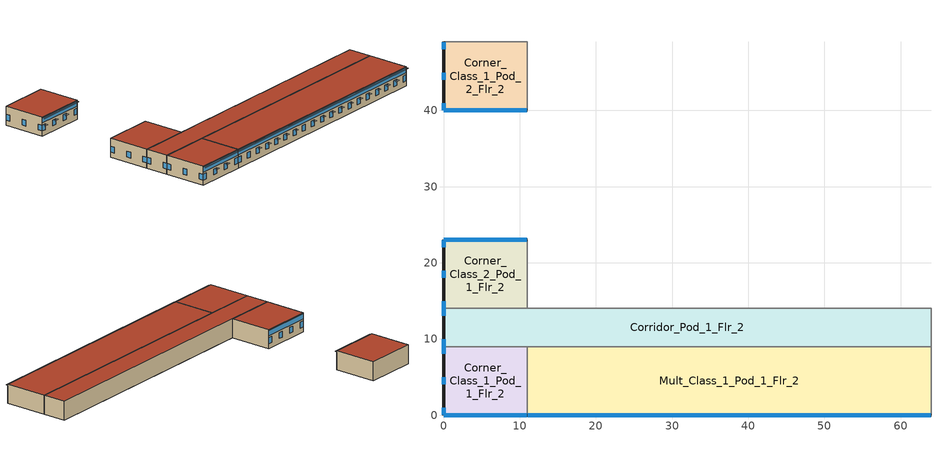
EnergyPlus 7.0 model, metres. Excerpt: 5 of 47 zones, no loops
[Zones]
Corner_Class_1_Pod_1_Flr_2
 floor to Corner_Class_1_Pod_1_Flr_1 (INT-FLOOR-TOPSIDE): 0,9 11,9 11,0 0,0 z4
 wall outside (Mass_R-13.3 ci_Ext-wall): 0,9 0,0 11,0 z4:8
 wall to Mult_Class_1_Pod_1_Flr_2 (Standard_Int-Wall): 11,0 11,9 z4:8
 wall to Corridor_Pod_1_Flr_2 (Standard_Int-Wall): 11,9 0,9 z4:8
 window (std_window_UValue_3.237_SHGC_0.390_VT_0.495): 0.05,0 0.96,0 / 3.38,0 4.29,0 / 6.71,0 7.62,0 / 10.04,0 10.95,0 z5.1:6.32
 window (daylight_window_UValue_3.237_SHGC_0.390_VT_0.495): 0.05,0 10.95,0 z6.79:7.8
 window (std_window_UValue_3.237_SHGC_0.390_VT_0.495_west): 0,8.95 0,8.04 / 0,4.96 0,4.04 / 0,0.96 0,0.05 z5.1:6.32
 roof outside (IEAD_R-30 ci_Roof): 0,0 11,0 11,9 0,9 z8
Mult_Class_1_Pod_1_Flr_2
 floor to Mult_Class_1_Pod_1_Flr_1 (INT-FLOOR-TOPSIDE): 11,9 64,9 64,0 11,0 z4
 wall outside (Mass_R-13.3 ci_Ext-wall): 11,0 64,0 z4:8
 wall to Lobby_Flr_2 (Standard_Int-Wall): 64,0 64,9 z4:8
 wall to Corridor_Pod_1_Flr_2 (Standard_Int-Wall): 64,9 11,9 z4:8
 window (std_window_UValue_3.237_SHGC_0.390_VT_0.495): 11.05,0 11.96,0 / 13.94,0 14.85,0 / 16.83,0 17.74,0 / 19.71,0 20.63,0 / 22.6,0 23.52,0 / 25.49,0 26.4,0 / 28.38,0 29.29,0 / 31.27,0 32.18,0 / 34.15,0 35.07,0 / 37.04,0 37.96,0 / 39.93,0 40.85,0 / 42.82,0 43.73,0 / 45.71,0 46.62,0 / 48.6,0 49.51,0 / 51.48,0 52.4,0 / 54.37,0 55.29,0 / 57.26,0 58.17,0 / 60.15,0 61.06,0 / 63.04,0 63.95,0 z5.1:6.32
 window (daylight_window_UValue_3.237_SHGC_0.390_VT_0.495): 11.05,0 63.95,0 z6.8:7.8
 roof outside (IEAD_R-30 ci_Roof): 11,0 64,0 64,9 11,9 z8
Corridor_Pod_1_Flr_2
 floor to Corridor_Pod_1_Flr_1 (INT-FLOOR-TOPSIDE): 0,14 64,14 64,9 0,9 z4
 wall outside (Mass_R-13.3 ci_Ext-wall): 0,14 0,9 z4:8
 wall to Lobby_Flr_2 (Standard_Int-Wall): 64,9 64,14 z4:8
 wall to Mult_Class_2_Pod_1_Flr_2 (Standard_Int-Wall): 64,14 11,14 z4:8
 wall to Corner_Class_2_Pod_1_Flr_2 (Standard_Int-Wall): 11,14 0,14 z4:8
 window (std_window_UValue_3.237_SHGC_0.390_VT_0.495_west): 0,13.95 0,13.04 / 0,9.96 0,9.05 z5.1:6.32
 roof outside (IEAD_R-30 ci_Roof): 0,9 64,9 64,14 0,14 z8
Corner_Class_2_Pod_1_Flr_2
 floor to Corner_Class_2_Pod_1_Flr_1 (INT-FLOOR-TOPSIDE): 0,23 11,23 11,14 0,14 z4
 wall outside (Mass_R-13.3 ci_Ext-wall): 11,23 0,23 0,14 z4:8
 wall to Mult_Class_2_Pod_1_Flr_2 (Standard_Int-Wall): 11,14 11,23 z4:8
 window (std_window_UValue_3.237_SHGC_0.490_VT_0.622): 10.95,23 10.04,23 / 7.62,23 6.71,23 / 4.29,23 3.38,23 / 0.96,23 0.05,23 z5.1:6.32
 window (daylight_window_UValue_3.237_SHGC_0.490_VT_0.622): 10.95,23 0.05,23 z6.79:7.8
 window (std_window_UValue_3.237_SHGC_0.390_VT_0.495_west): 0,22.95 0,22.04 / 0,18.96 0,18.04 / 0,14.96 0,14.05 z5.1:6.32
 roof outside (IEAD_R-30 ci_Roof): 0,14 11,14 11,23 0,23 z8
Corner_Class_1_Pod_2_Flr_2
 floor to Corner_Class_1_Pod_2_Flr_1 (INT-FLOOR-TOPSIDE): 0,49 11,49 11,40 0,40 z4
 wall outside (Mass_R-13.3 ci_Ext-wall): 0,49 0,40 11,40 z4:8
 wall to Mult_Class_1_Pod_2_Flr_2 (Standard_Int-Wall): 11,40 11,49 z4:8
 wall to Corridor_Pod_2_Flr_2 (Standard_Int-Wall): 11,49 0,49 z4:8
 window (std_window_UValue_3.237_SHGC_0.390_VT_0.495): 0.05,40 0.96,40 / 3.38,40 4.29,40 / 6.71,40 7.62,40 / 10.04,40 10.95,40 z5.1:6.32
 window (daylight_window_UValue_3.237_SHGC_0.390_VT_0.495): 0.05,40 10.95,40 z6.79:7.8
 window (std_window_UValue_3.237_SHGC_0.390_VT_0.495_west): 0,48.95 0,48.04 / 0,44.96 0,44.04 / 0,40.96 0,40.05 z5.1:6.32
 roof outside (IEAD_R-30 ci_Roof): 0,40 11,40 11,49 0,49 z8
shading: 11.05,-0.5 11.05,0 63.95,0 63.95,-0.5 z7.8; 0.05,39.5 0.05,40 10.95,40 10.95,39.5 z7.8; 0.05,-0.5 0.05,0 10.95,0 10.95,-0.5 z7.8; 0.05,39.39 0.05,40 0.96,40 0.96,39.39 z6.32; 3.38,39.39 3.38,40 4.29,40 4.29,39.39 z6.32; 6.71,39.39 6.71,40 7.62,40 7.62,39.39 z6.32; 3.38,-0.61 3.38,0 4.29,0 4.29,-0.61 z6.32; 6.71,-0.61 6.71,0 7.62,0 7.62,-0.61 z6.32; 16.83,-0.61 16.83,0 17.74,0 17.74,-0.61 z6.32; 19.71,-0.61 19.71,0 20.63,0 20.63,-0.61 z6.32; 22.6,-0.61 22.6,0 23.52,0 23.52,-0.61 z6.32; 25.49,-0.61 25.49,0 26.4,0 26.4,-0.61 z6.32; 28.38,-0.61 28.38,0 29.29,0 29.29,-0.61 z6.32; 34.15,-0.61 34.15,0 35.07,0 35.07,-0.61 z6.32; 37.04,-0.61 37.04,0 37.96,0 37.96,-0.61 z6.32; 39.93,-0.61 39.93,0 40.85,0 40.85,-0.61 z6.32; 42.82,-0.61 42.82,0 43.73,0 43.73,-0.61 z6.32; 45.71,-0.61 45.71,0 46.62,0 46.62,-0.61 z6.32; 48.6,-0.61 48.6,0 49.51,0 49.51,-0.61 z6.32; 51.48,-0.61 51.48,0 52.4,0 52.4,-0.61 z6.32; 54.37,-0.61 54.37,0 55.29,0 55.29,-0.61 z6.32; 57.26,-0.61 57.26,0 58.17,0 58.17,-0.61 z6.32; 60.15,-0.61 60.15,0 61.06,0 61.06,-0.61 z6.32
[Building]
Secondary School Low-Energy Fan Coil: North Axis=0; Terrain=City; Loads Convergence Tolerance Value=0.04; Temperature Convergence Tolerance Value=0.2; Solar Distribution=FullExterior; Maximum Number of Warmup Days=25; Minimum Number of Warmup Days=6
[Site:Location]
USA NM-ALBUQUERQUE: Latitude {deg}=35.03; Longitude {deg}=-106.62; Time Zone {hr}=-7; Elevation {m}=1619
[Site:GroundTemperature:BuildingSurface]
19.213, 19.212, 19.191, 19.196, 20.446, 21.39, 21.565, 21.74, 21.83, 19.836, 19.374, 19.272
[Site:WaterMainsTemperature]
Calculation Method=CORRELATION; Annual Average Outdoor Air Temperature {C}=13.18; Maximum Difference In Monthly Average Outdoor Air Temperatures {deltaC}=24
[SizingPeriod:DesignDay] Barometric Pressure {Pa}=83328; Rain {0-no,1-yes}=0; Snow on ground {0-no,1-yes}=0; Day of Month=21; Daylight Savings Time Indicator=0; Humidity Indicating Type=WetBulb
Name | Maximum Dry-Bulb Temperature {C} | Daily Temp Range {C} | Humidity Indicating Conditions at Maximum Dry-Bulb | Wind Speed {m/s} design conditions vs. traditional 6.71 m/s (15 mph) | Wind Direction {Degrees; N=0, S=180} | Clearness {0.0 to 1.1} | Month | Day Type | Wind Speed {m/s} design conditions vs. traditional 3.35 m/s (7mph)
ALBUQUERQUE Ann Htg 99.6% Condns DB | -9 | 0 | -9 | 3.3 | 0 | 0 | 1 | WinterDesignDay
ALBUQUERQUE Ann Clg .4% Condns DB=>MWB | 35.6 | 14.1 | 15.7 |  | 260 | 1 | 7 | SummerDesignDay | 4.4
ALBUQUERQUE Ann Clg .4% Condns WB=>MDB | 28.3 | 14.1 | 18.5 |  | 260 | 1 | 7 | SummerDesignDay | 4.4
[WindowMaterial:SimpleGlazingSystem] U-Factor=1.931
Name | Solar Heat Gain Coefficient | Visible Transmittance
SOUTH | 0.75 | 0.75
NORTH | 0.62 | 0.62
WEST | 0.4 | 0.4
[Material] Thermal Absorptance=0.9
Name | Roughness | Thickness | Conductivity | Density | Specific Heat | Solar Absorptance | Visible Absorptance | Thickness {m} | Conductivity {W/m-K} | Density {kg/m3} | Specific Heat {J/kg-K}
Roof Membrane | VeryRough | 0.0095 | 0.16 | 1121.29 | 1460 | 0.7 | 0.7
Roof Insulation [32] | MediumRough | 0.2571 | 0.049 | 265 | 836.8 | 0.7 | 0.7
Metal Decking | MediumSmooth | 0.0015 | 45.006 | 7680 | 418.4 | 0.7 | 0.3
GP01 1/2 GYPSUM | Smooth | 0.0127 | 0.16 | 800 | 1090 | 0.7 | 0.5
1IN Stucco | Smooth | 0.0253 | 0.6918 | 1858 | 837 | 0.92 | 0.92
8IN Concrete HW | MediumRough | 0.2033 | 1.7296 | 2243 | 837 | 0.65 | 0.65
Wall Insulation [61] | MediumRough | 0.0785 | 0.0432 | 91 | 837 | 0.5 | 0.5
1/2IN Gypsum | Smooth | 0.0127 | 0.16 | 784.9 | 830 | 0.92 | 0.92
Std Wood 6inch | MediumSmooth |  |  |  |  | 0.7 | 0.7 | 0.15 | 0.12 | 540 | 1210
Std MAT-CC05 4 MW CONCRETE | Rough |  |  |  |  | 0.7 | 0.2 | 0.1 | 0.858 | 1968 | 836.8
[Material:NoMass]
Std CP02 CARPET PAD: Roughness=VeryRough; Thermal Resistance {m2-K/W}=0.21648; Thermal Absorptance=0.9; Solar Absorptance=0.7; Visible Absorptance=0.8
[Construction]
std_window_UValue_3.237_SHGC_0.390_VT_0.495; daylight_window_UValue_3.237_SHGC_0.390_VT_0.495: SOUTH
std_window_UValue_3.237_SHGC_0.490_VT_0.622; daylight_window_UValue_3.237_SHGC_0.490_VT_0.622: NORTH
std_window_UValue_3.237_SHGC_0.390_VT_0.495_west: WEST
IEAD_R-30 ci_Roof: Roof Membrane, Roof Insulation [32], Metal Decking
Standard_Int-Wall: GP01 1/2 GYPSUM, GP01 1/2 GYPSUM
Mass_R-13.3 ci_Ext-wall: 1IN Stucco, 8IN Concrete HW, Wall Insulation [61], 1/2IN Gypsum
InteriorFurnishings: Std Wood 6inch
INT-FLOOR-TOPSIDE: Std MAT-CC05 4 MW CONCRETE, Std CP02 CARPET PAD
[Zone] Type=1; Multiplier=1; Ceiling Height {m}=4; Floor Area {m2}=AutoCalculate; Part of Total Floor Area=Yes
Name | Volume {m3}
Corner_Class_1_Pod_1_Flr_2; Corner_Class_2_Pod_1_Flr_2; Corner_Class_1_Pod_2_Flr_2 | 396
Mult_Class_1_Pod_1_Flr_2 | 1908
Corridor_Pod_1_Flr_2 | 1280
[InternalMass] Construction=InteriorFurnishings
Name | Zone | Surface Area
Corner_Class_1_Pod_1_Flr_2 Internal Mass | Corner_Class_1_Pod_1_Flr_2 | 198
Mult_Class_1_Pod_1_Flr_2 Internal Mass | Mult_Class_1_Pod_1_Flr_2 | 954
Corridor_Pod_1_Flr_2 Internal Mass | Corridor_Pod_1_Flr_2 | 640
Corner_Class_2_Pod_1_Flr_2 Internal Mass | Corner_Class_2_Pod_1_Flr_2 | 198
Corner_Class_1_Pod_2_Flr_2 Internal Mass | Corner_Class_1_Pod_2_Flr_2 | 198
[ZoneInfiltration:DesignFlowRate] Schedule=INFIL_SCH; Design Volume Flow Rate Calculation Method=Flow/ExteriorWallArea; Flow per Exterior Surface Area {m3/s/m2}=0.000302; Constant Term Coefficient=1; Temperature Term Coefficient=0; Velocity Term Coefficient=0; Velocity Squared Term Coefficient=0
Name | Zone
Corner_Class_1_Pod_1_Flr_2_Infiltration | Corner_Class_1_Pod_1_Flr_2
Mult_Class_1_Pod_1_Flr_2_Infiltration | Mult_Class_1_Pod_1_Flr_2
Corridor_Pod_1_Flr_2_Infiltration | Corridor_Pod_1_Flr_2
Corner_Class_2_Pod_1_Flr_2_Infiltration | Corner_Class_2_Pod_1_Flr_2
Corner_Class_1_Pod_2_Flr_2_Infiltration | Corner_Class_1_Pod_2_Flr_2
[People] Schedule=Bldg_Occ_Sch; Number of People Calculation Method=People; Fraction Radiant=0.3; User Specified Sensible Fraction=AUTOCALCULATE; Activity Level Schedule=ACTIVITY_SCH; Carbon Dioxide Generation Rate {m3/s-W}=3.82E-8; Enable ASHRAE 55 Comfort Warnings=No; MRT Calculation=ZoneAveraged; Work Efficiency Schedule=WORK_EFF_SCH; Clothing Schedule=CLOTHING_SCH; Air Velocity Schedule=AIR_VELO_SCH; Thermal Comfort Report=FANGER
Name | Zone | Number of People
Corner_Class_1_Pod_1_Flr_2 People | Corner_Class_1_Pod_1_Flr_2 | 34.65
Mult_Class_1_Pod_1_Flr_2 People | Mult_Class_1_Pod_1_Flr_2 | 166.95
Corner_Class_2_Pod_1_Flr_2 People | Corner_Class_2_Pod_1_Flr_2 | 34.65
Corner_Class_1_Pod_2_Flr_2 People | Corner_Class_1_Pod_2_Flr_2 | 34.65
[Lights] Design Level Calculation Method=LightingLevel; Return Air Fraction=0; Fraction Radiant=0.37; Fraction Visible=0.2; Fraction Replaceable=1; Return Air Fraction is Calculated from Plenum Temperature=No
Name | Zone | Schedule | Design Level {W}
Corner_Class_1_Pod_1_Flr_2_Lights | Corner_Class_1_Pod_1_Flr_2 | Corner_Class_1_Pod_1_Flr_2_South_Class | 852.39
Mult_Class_1_Pod_1_Flr_2_Lights | Mult_Class_1_Pod_1_Flr_2 | Mult_Class_1_Pod_1_Flr_2_South_Class | 4106.97
Corridor_Pod_1_Flr_2_Lights | Corridor_Pod_1_Flr_2 | Bldg_Light_Sch | 1379.2
Corner_Class_2_Pod_1_Flr_2_Lights | Corner_Class_2_Pod_1_Flr_2 | Corner_Class_2_Pod_1_Flr_2_North_Class | 852.39
Corner_Class_1_Pod_2_Flr_2_Lights | Corner_Class_1_Pod_2_Flr_2 | Corner_Class_1_Pod_2_Flr_2_South_Class | 852.39
[ElectricEquipment] Schedule=Bldg_Equip_Sch; Design Level Calculation Method=EquipmentLevel; Fraction Latent=0; Fraction Radiant=0.5; Fraction Lost=0
Name | Zone | Design Level {W}
Corner_Class_1_Pod_1_Flr_2_PlugMisc_Equip | Corner_Class_1_Pod_1_Flr_2 | 575.19
Mult_Class_1_Pod_1_Flr_2_PlugMisc_Equip | Mult_Class_1_Pod_1_Flr_2 | 2771.37
Corridor_Pod_1_Flr_2_PlugMisc_Equip | Corridor_Pod_1_Flr_2 | 412.8
Corner_Class_2_Pod_1_Flr_2_PlugMisc_Equip | Corner_Class_2_Pod_1_Flr_2 | 575.19
Corner_Class_1_Pod_2_Flr_2_PlugMisc_Equip | Corner_Class_1_Pod_2_Flr_2 | 575.19
[Exterior:Lights]
Exterior Facade Lighting: Schedule=Ext_Light_Sch; Design Level=18979.8; Control Option=AstronomicalClock
[Schedule:Compact]
Bldg_Light_Sch: Fraction, Through: 6/30, For: Weekdays, Until: 06:00, 0.2, Until: 07:00, 0.4, Until: 16:00, 0.9, Until: 19:00, 0.7, Until: 21:00, 0.5, Until: 24:00, 0.2, For: SummerDesignDay, Until: 24:00, 1, For: WinterDesignDay, Until: 24:00, 0, For: AllOtherDays, Until: 24:00, 0.2, Through: 9/1, For: Weekdays, Until: 08:00, 0.2, Until: 14:00, 0.5, Until: 24:00, 0.2, For: SummerDesignDay, Until: 24:00, 1, For: WinterDesignDay, Until: 24:00, 0, For: AllOtherDays, Until: 24:00, 0.2, Through: 12/31, For: Weekdays, Until: 06:00, 0.2, Until: 07:00, 0.4, Until: 16:00, 0.9, Until: 19:00, 0.7, Until: 21:00, 0.5, Until: 24:00, 0.2, For: SummerDesignDay, Until: 24:00, 1, For: WinterDesignDay, Until: 24:00, 0, For: AllOtherDays, Until: 24:00, 0.2
Bldg_Occ_Sch: Fraction, Through: 6/30, For: Weekdays, Until: 08:00, 0, Until: 09:00, 0.5, Until: 11:00, 0.45, Until: 13:00, 0.2, Until: 14:00, 0.45, Until: 17:00, 0.05, Until: 24:00, 0, For: SummerDesignDay, Until: 24:00, 1, For: AllOtherDays, Until: 24:00, 0, Through: 9/1, For: Weekdays, Until: 09:00, 0, Until: 13:00, 0.05, Until: 24:00, 0, For: SummerDesignDay, Until: 24:00, 1, For: AllOtherDays, Until: 24:00, 0, Through: 12/31, For: Weekdays, Until: 08:00, 0, Until: 09:00, 0.5, Until: 11:00, 0.45, Until: 13:00, 0.2, Until: 14:00, 0.45, Until: 17:00, 0.05, Until: 24:00, 0, For: SummerDesignDay, Until: 24:00, 1, For: AllOtherDays, Until: 24:00, 0
Infil_Sch: Fraction, Through: 6/30, For: WinterDesignDay SummerDesignDay, Until: 24:00, 1, For: Weekdays, Until: 06:00, 0.5, Until: 18:00, 1, Until: 24:00, 0.5, For: AllOtherDays, Until: 24:00, 0.5, Through: 9/1, For: WinterDesignDay SummerDesignDay, Until: 24:00, 1, For: Weekdays, Until: 08:00, 0.5, Until: 13:00, 1, Until: 24:00, 0.5, For: AllOtherDays, Until: 24:00, 0.5, Through: 12/31, For: WinterDesignDay SummerDesignDay, Until: 24:00, 1, For: Weekdays, Until: 06:00, 0.5, Until: 18:00, 1, Until: 24:00, 0.5, For: AllOtherDays, Until: 24:00, 0.5
Work_Eff_Sch: Fraction, Through: 12/31, For: AllDays, Until: 24:00, 0
Air_Velo_Sch: Any Number, Through: 12/31, For: AllDays, Until: 24:00, 0.2
Clothing_Sch: Any Number, Through: 04/30, For: AllDays, Until: 24:00, 1.1, Through: 09/30, For: AllDays, Until: 24:00, 0.6, Through: 12/31, For: AllDays, Until: 24:00, 1.1
Activity_Sch: Any Number, Through: 12/31, For: AllDays, Until: 24:00, 120
Bldg_Equip_Sch: Fraction, Through: 6/30, For: Weekdays SummerDesignDay, Until: 08:00, 0.25, Until: 15:00, 0.65, Until: 24:00, 0.25, For: WinterDesignDay, Until: 24:00, 0, For: AllOtherDays, Until: 24:00, 0.25, Through: 9/1, For: Weekdays SummerDesignDay, Until: 08:00, 0.25, Until: 13:00, 0.65, Until: 24:00, 0.25, For: WinterDesignDay, Until: 24:00, 0, For: AllOtherDays, Until: 24:00, 0.25, Through: 12/31, For: Weekdays SummerDesignDay, Until: 08:00, 0.25, Until: 15:00, 0.65, Until: 24:00, 0.25, For: WinterDesignDay, Until: 24:00, 0, For: AllOtherDays, Until: 24:00, 0.25
Ext_Light_Sch: Fraction, Through: 12/31, For: AllDays, Until: 06:00, 0.25, Until: 24:00, 1
[Schedule:File] Column Number=6; Rows to Skip at Top=2; Number of Hours of Data=8760; Column Separator=Comma
Name | File
Corner_Class_1_Pod_1_Flr_2_South_Class; Mult_Class_1_Pod_1_Flr_2_South_Class; Corner_Class_1_Pod_2_Flr_2_South_Class | South_Class.csv
Corner_Class_2_Pod_1_Flr_2_North_Class | North_Class.csv
